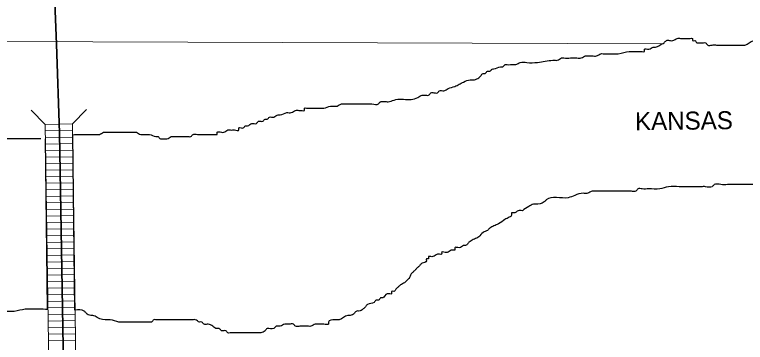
# Model space of a CAD drawing. Extents: x -10.92 to -6.99, y 1.69 to 5.62.
# Drawn here: x -9.236 to -8.392, y 3.851 to 4.229 of the extents above; entities that cross this region are included whole.
import ezdxf
from ezdxf.enums import TextEntityAlignment as Align

# ---------------------------------------------------------------- set-up
doc = ezdxf.new("R2010")
doc.units = 0
doc.header["$LTSCALE"] = 0.0075
doc.linetypes.add('DOT_DASHED', pattern=[7.7, 5, -1.2, 0.3, -1.2])
for name, color, linetype, lineweight in [('14', 7, 'Continuous', 35), ('15', 7, 'Continuous', 13), ('2', 7, 'DOT_DASHED', 35), ('21', 7, 'Continuous', 13), ('25', 7, 'Continuous', 25)]:
    doc.layers.add(name, color=color, linetype=linetype, lineweight=lineweight)
doc.layers.add('29', color=7, linetype='Continuous')

msp = doc.modelspace()

# ---------------------------------------------------------------- linework, layer by layer
at = {"layer": '14'}
msp.add_lwpolyline([(-9.192424, 5.550379), (-9.192614, 5.199621), (-9.197917, 4.45625), (-9.187689, 4.194886), (-9.18428, 4.092424), (-9.179167, 3.800379), (-9.183523, 3.590341), (-9.18428, 3.479356), (-9.18428, 3.209659), (-9.189394, 2.657955), (-9.189394, 2.214015), (-9.191098, 2.070644), (-9.192803, 1.913447), (-9.191856, 1.804356)], dxfattribs=at)
at = {"layer": '15'}
msp.add_line((-9.738447, 4.199811), (-8.488447, 4.195265), dxfattribs=at)
at = {"layer": '2'}
msp.add_lwpolyline([(-10.827841, 4.980114), (-10.760795, 4.977462), (-10.623864, 4.957765), (-10.556061, 4.924811), (-10.514773, 4.888258), (-10.477652, 4.818182), (-10.421591, 4.720455), (-10.333712, 4.639015), (-10.239962, 4.544697), (-10.167235, 4.474621), (-10.140341, 4.442235), (-10.063258, 4.350947), (-9.992235, 4.28447), (-9.919697, 4.211174), (-9.857008, 4.149811), (-9.814015, 4.099053), (-9.776136, 4.066477), (-9.722159, 4.042614), (-9.670265, 4.019886), (-9.590909, 4.005303), (-9.199053, 3.997159)], dxfattribs=at)
at = {"layer": '21', "lineweight": 35}
for p, q in [((-9.200568, 4.102273), (-9.217045, 4.11875)), ((-9.15303, 4.119318), (-9.169129, 4.102841))]:
    msp.add_line(p, q, dxfattribs=at)
at = {"layer": '21'}
for p, q in [((-9.200568, 4.102273), (-9.169129, 4.102841)), ((-9.200379, 4.094697), (-9.168939, 4.095265)), ((-9.200379, 4.087121), (-9.168939, 4.087689)), ((-9.200189, 4.079545), (-9.16875, 4.080114)), ((-9.200189, 4.07197), (-9.16875, 4.072538)), ((-9.2, 4.064394), (-9.168561, 4.064962)), ((-9.2, 4.057008), (-9.168561, 4.057576)), ((-9.199811, 4.049432), (-9.168371, 4.05)), ((-9.199621, 4.041856), (-9.168371, 4.042424)), ((-9.199621, 4.03428), (-9.168182, 4.034848)), ((-9.199432, 4.026705), (-9.168182, 4.027273)), ((-9.199432, 4.019129), (-9.167992, 4.019697)), ((-9.199242, 4.011553), (-9.167803, 4.012121)), ((-9.199242, 4.003977), (-9.167803, 4.004545)), ((-9.199053, 3.996402), (-9.167614, 3.99697)), ((-9.198864, 3.988826), (-9.167614, 3.989394)), ((-9.198864, 3.98125), (-9.167424, 3.981818)), ((-9.198674, 3.973674), (-9.167424, 3.974242)), ((-9.198674, 3.966098), (-9.167235, 3.966667)), ((-9.198485, 3.958523), (-9.167235, 3.959091)), ((-9.198485, 3.950947), (-9.167045, 3.951515)), ((-9.198295, 3.943371), (-9.166856, 3.943939)), ((-9.198106, 3.935795), (-9.166856, 3.936364)), ((-9.198106, 3.92822), (-9.166667, 3.928788)), ((-9.197917, 3.920644), (-9.166667, 3.921212)), ((-9.197917, 3.913068), (-9.166477, 3.913636)), ((-9.197727, 3.905492), (-9.166477, 3.906061)), ((-9.197538, 3.897917), (-9.166288, 3.898485)), ((-9.197538, 3.890341), (-9.166288, 3.890909)), ((-9.197348, 3.882765), (-9.166098, 3.883333)), ((-9.197348, 3.875189), (-9.165909, 3.875758)), ((-9.197159, 3.867614), (-9.165909, 3.868182)), ((-9.197159, 3.860038), (-9.16572, 3.860606)), ((-9.19697, 3.852462), (-9.16572, 3.85303))]:
    msp.add_line(p, q, dxfattribs=at)
msp.add_lwpolyline([(-9.196212, 3.799432), (-9.200568, 4.102273), (-9.169129, 4.102841), (-9.164962, 3.8)], close=True, dxfattribs=at)
at = {"layer": '25'}
for p, q in [((-9.197917, 3.889394), (-9.200379, 4.085795)), ((-9.166288, 3.887689), (-9.16875, 4.090152))]:
    msp.add_line(p, q, dxfattribs=at)
for points in [[(-8.684848, 4.166288), (-8.682386, 4.166288), (-8.674811, 4.16875), (-8.672348, 4.16875), (-8.669697, 4.171402), (-8.667235, 4.171402), (-8.659659, 4.171402), (-8.657197, 4.171402), (-8.652083, 4.173864), (-8.644508, 4.173864), (-8.632008, 4.173864), (-8.614394, 4.176326), (-8.611742, 4.176326), (-8.60928, 4.176326), (-8.604356, 4.178977), (-8.601705, 4.178977), (-8.594129, 4.178977), (-8.586553, 4.178977), (-8.581629, 4.178977), (-8.576515, 4.181439), (-8.574053, 4.181439), (-8.568939, 4.181439), (-8.564015, 4.181439), (-8.558902, 4.183902), (-8.556439, 4.183902), (-8.551326, 4.183902), (-8.538826, 4.183902), (-8.526136, 4.186364), (-8.521212, 4.186364), (-8.516098, 4.186364), (-8.513636, 4.186364), (-8.511174, 4.186364), (-8.508523, 4.186364), (-8.508523, 4.189015), (-8.503598, 4.189015), (-8.498485, 4.191477), (-8.496023, 4.191477), (-8.490909, 4.193939), (-8.485985, 4.196591), (-8.483333, 4.199053), (-8.478409, 4.199053), (-8.475758, 4.199053), (-8.470833, 4.201515), (-8.46572, 4.201515), (-8.463258, 4.201515), (-8.460795, 4.201515), (-8.458144, 4.201515), (-8.455682, 4.201515), (-8.45322, 4.201515), (-8.45322, 4.199053), (-8.450568, 4.199053), (-8.448106, 4.196591), (-8.445644, 4.196591), (-8.44053, 4.196591), (-8.438068, 4.196591), (-8.435606, 4.193939), (-8.430492, 4.193939), (-8.425379, 4.193939), (-8.420455, 4.193939), (-8.412879, 4.193939), (-8.410417, 4.193939), (-8.405303, 4.193939), (-8.402841, 4.193939), (-8.400379, 4.193939), (-8.397727, 4.193939), (-8.395265, 4.193939), (-8.392803, 4.193939), (-8.387689, 4.196591), (-8.377652, 4.199053), (-8.372538, 4.199053), (-8.370076, 4.201515), (-8.364962, 4.201515), (-8.3625, 4.204167), (-8.360038, 4.204167), (-8.357386, 4.206629), (-8.354924, 4.206629), (-8.352462, 4.209091), (-8.347348, 4.209091), (-8.342424, 4.211553), (-8.339773, 4.211553), (-8.337311, 4.214205), (-8.334848, 4.214205), (-8.332386, 4.214205), (-8.329735, 4.214205), (-8.327273, 4.214205), (-8.324811, 4.214205), (-8.322159, 4.214205), (-8.319697, 4.214205), (-8.317235, 4.214205), (-8.314583, 4.214205), (-8.309659, 4.214205)], [(-9.052462, 4.088258), (-9.05, 4.088258), (-9.047538, 4.088258), (-9.039962, 4.088258), (-9.034848, 4.088258), (-9.032386, 4.088258), (-9.029924, 4.09072), (-9.024811, 4.09072), (-9.022348, 4.09072), (-9.017235, 4.09072), (-9.014773, 4.09072), (-9.012311, 4.09072), (-9.009659, 4.09072), (-9.007197, 4.09072), (-9.004735, 4.09072), (-9.002083, 4.09072), (-9.002083, 4.093182), (-8.997159, 4.093182), (-8.994508, 4.093182), (-8.989583, 4.095833), (-8.987121, 4.095833), (-8.98447, 4.095833), (-8.982008, 4.095833), (-8.976894, 4.095833), (-8.976894, 4.098295), (-8.974432, 4.098295), (-8.97197, 4.098295), (-8.969318, 4.100758), (-8.966856, 4.100758), (-8.961932, 4.103409), (-8.956818, 4.103409), (-8.954356, 4.105871), (-8.951705, 4.105871), (-8.949242, 4.105871), (-8.94678, 4.108333), (-8.944318, 4.108333), (-8.941667, 4.110795), (-8.939205, 4.110795), (-8.936742, 4.110795), (-8.931629, 4.113447), (-8.929167, 4.113447), (-8.921591, 4.115909), (-8.916477, 4.115909), (-8.911553, 4.118371), (-8.906439, 4.118371), (-8.903977, 4.118371), (-8.901326, 4.118371), (-8.901326, 4.121023), (-8.898864, 4.121023), (-8.893939, 4.121023), (-8.888826, 4.121023), (-8.883712, 4.121023), (-8.878788, 4.121023), (-8.871212, 4.123485), (-8.863636, 4.123485), (-8.858523, 4.125947), (-8.853598, 4.125947), (-8.848485, 4.125947), (-8.846023, 4.125947), (-8.838447, 4.125947), (-8.830871, 4.125947), (-8.823295, 4.125947), (-8.81572, 4.125947), (-8.813258, 4.128598), (-8.810795, 4.128598), (-8.808333, 4.128598), (-8.80322, 4.128598), (-8.795644, 4.131061), (-8.77803, 4.131061), (-8.770455, 4.133523), (-8.765341, 4.135985), (-8.760417, 4.135985), (-8.757955, 4.135985), (-8.755303, 4.138636), (-8.750379, 4.138636), (-8.747727, 4.138636), (-8.745265, 4.141098), (-8.740341, 4.141098), (-8.735227, 4.143561), (-8.727652, 4.146212), (-8.722538, 4.148674), (-8.717614, 4.151136), (-8.710038, 4.153788), (-8.704924, 4.153788), (-8.7, 4.15625), (-8.697348, 4.158712), (-8.694886, 4.161174), (-8.692424, 4.161174), (-8.689962, 4.163826), (-8.687311, 4.163826), (-8.684848, 4.166288)], [(-9.16875, 4.090341), (-9.160606, 4.09072), (-9.158333, 4.09072), (-9.155682, 4.09072), (-9.15322, 4.09072), (-9.145644, 4.09072), (-9.143182, 4.09072), (-9.138068, 4.09072), (-9.133144, 4.093182), (-9.12803, 4.093182), (-9.125568, 4.093182), (-9.120455, 4.093182), (-9.117992, 4.093182), (-9.112879, 4.093182), (-9.107955, 4.093182), (-9.102841, 4.093182), (-9.100379, 4.093182), (-9.095265, 4.093182), (-9.090341, 4.09072), (-9.087689, 4.09072), (-9.085227, 4.09072), (-9.082765, 4.09072), (-9.080303, 4.09072), (-9.072727, 4.088258), (-9.070076, 4.088258), (-9.067614, 4.085606), (-9.065152, 4.085606), (-9.060038, 4.085606), (-9.055114, 4.088258), (-9.052462, 4.088258)], [(-9.205871, 4.085606), (-9.208712, 4.085606), (-9.216098, 4.085606), (-9.21875, 4.085606), (-9.221212, 4.085606), (-9.223674, 4.085606), (-9.228788, 4.085606), (-9.233902, 4.085606), (-9.236364, 4.085606), (-9.238826, 4.085606), (-9.243939, 4.085606), (-9.246402, 4.085606), (-9.248864, 4.085606), (-9.251515, 4.085606), (-9.253977, 4.085606), (-9.256439, 4.085606), (-9.261553, 4.085606), (-9.264015, 4.085606), (-9.266477, 4.085606), (-9.269129, 4.085606), (-9.271591, 4.085606), (-9.274053, 4.083144), (-9.279167, 4.083144), (-9.281629, 4.083144), (-9.286742, 4.083144), (-9.289205, 4.083144), (-9.291667, 4.083144), (-9.294318, 4.083144), (-9.29678, 4.083144), (-9.301894, 4.083144), (-9.306818, 4.083144), (-9.30928, 4.083144), (-9.311932, 4.083144), (-9.314394, 4.083144), (-9.316856, 4.083144), (-9.319508, 4.083144), (-9.32197, 4.083144), (-9.324432, 4.083144), (-9.327083, 4.080682), (-9.329545, 4.080682), (-9.332008, 4.080682), (-9.33447, 4.080682), (-9.337121, 4.080682), (-9.339583, 4.080682), (-9.342045, 4.07822), (-9.344697, 4.07822), (-9.347159, 4.07822), (-9.349621, 4.07822), (-9.354735, 4.07822), (-9.404356, 4.07197)], [(-8.108144, 3.947159), (-8.110606, 3.949621), (-8.113258, 3.952273), (-8.113258, 3.954735), (-8.11572, 3.957197), (-8.118182, 3.959848), (-8.120833, 3.959848), (-8.123295, 3.962311), (-8.128409, 3.967235), (-8.130871, 3.969886), (-8.135795, 3.972348), (-8.138447, 3.972348), (-8.140909, 3.974811), (-8.143371, 3.974811), (-8.146023, 3.977462), (-8.150947, 3.977462), (-8.153409, 3.979924), (-8.158523, 3.982386), (-8.163636, 3.985038), (-8.168561, 3.9875), (-8.176136, 3.989962), (-8.178598, 3.989962), (-8.178598, 3.992424), (-8.183712, 3.992424), (-8.186174, 3.995076), (-8.191288, 3.997538), (-8.196402, 3.997538), (-8.198864, 3.997538), (-8.201326, 4), (-8.206439, 4), (-8.211364, 4.002652), (-8.216477, 4.005114), (-8.228977, 4.007576), (-8.231629, 4.010038), (-8.234091, 4.010038), (-8.236553, 4.012689), (-8.241667, 4.012689), (-8.241667, 4.015152), (-8.246591, 4.015152), (-8.254167, 4.017614), (-8.266856, 4.020265), (-8.286932, 4.022727), (-8.292045, 4.025189), (-8.29697, 4.025189), (-8.302083, 4.027841), (-8.307197, 4.027841), (-8.312121, 4.030303), (-8.314583, 4.030303), (-8.319697, 4.030303), (-8.334848, 4.030303), (-8.344886, 4.032765), (-8.35, 4.032765), (-8.357386, 4.032765), (-8.3625, 4.032765), (-8.380114, 4.032765), (-8.385227, 4.032765), (-8.390152, 4.032765), (-8.400379, 4.032765), (-8.405303, 4.032765), (-8.412879, 4.032765), (-8.420455, 4.032765), (-8.42803, 4.032765), (-8.430492, 4.030303), (-8.438068, 4.030303), (-8.443182, 4.030303), (-8.458144, 4.030303), (-8.463258, 4.030303), (-8.468371, 4.030303), (-8.480871, 4.030303), (-8.490909, 4.027841), (-8.503598, 4.027841), (-8.511174, 4.027841), (-8.516098, 4.027841), (-8.518561, 4.025189), (-8.523674, 4.025189), (-8.528788, 4.025189), (-8.548864, 4.025189), (-8.553977, 4.025189), (-8.558902, 4.025189), (-8.566477, 4.025189), (-8.568939, 4.025189), (-8.574053, 4.022727), (-8.579167, 4.022727), (-8.589205, 4.020265), (-8.59678, 4.017614), (-8.62197, 4.015152), (-8.624432, 4.012689), (-8.63447, 4.010038), (-8.636932, 4.010038), (-8.642045, 4.007576), (-8.649621, 4.002652)], [(-8.649621, 4.002652), (-8.654545, 4.002652), (-8.659659, 4), (-8.662121, 4), (-8.662121, 3.997538), (-8.664773, 3.995076), (-8.669697, 3.992424), (-8.677273, 3.9875), (-8.682386, 3.985038), (-8.687311, 3.982386), (-8.689962, 3.979924), (-8.694886, 3.977462), (-8.7, 3.972348), (-8.704924, 3.969886), (-8.710038, 3.967235), (-8.7125, 3.964773), (-8.715152, 3.962311), (-8.717614, 3.962311), (-8.722538, 3.959848), (-8.727652, 3.959848), (-8.727652, 3.957197), (-8.730114, 3.957197), (-8.735227, 3.954735), (-8.740341, 3.954735), (-8.742803, 3.954735), (-8.742803, 3.952273), (-8.745265, 3.952273), (-8.747727, 3.952273), (-8.752841, 3.949621), (-8.755303, 3.949621), (-8.757955, 3.949621), (-8.757955, 3.947159), (-8.760417, 3.947159), (-8.760417, 3.944697), (-8.765341, 3.942045), (-8.767992, 3.939583), (-8.770455, 3.937121), (-8.772917, 3.934659), (-8.775568, 3.932008), (-8.77803, 3.929545), (-8.780492, 3.924432), (-8.783144, 3.92197), (-8.785606, 3.919508), (-8.79053, 3.916856), (-8.793182, 3.914394), (-8.795644, 3.911932), (-8.798106, 3.90947), (-8.800758, 3.90947), (-8.800758, 3.906818), (-8.805682, 3.906818), (-8.810795, 3.901894), (-8.813258, 3.901894), (-8.81572, 3.899242), (-8.818371, 3.899242), (-8.820833, 3.89678), (-8.828409, 3.894318), (-8.830871, 3.891667), (-8.833333, 3.889205), (-8.838447, 3.886742), (-8.840909, 3.886742), (-8.843561, 3.88428), (-8.848485, 3.881629), (-8.851136, 3.881629), (-8.861174, 3.876705), (-8.863636, 3.876705), (-8.866098, 3.876705), (-8.873674, 3.874053), (-8.873674, 3.871591), (-8.878788, 3.871591), (-8.883712, 3.871591), (-8.888826, 3.871591), (-8.893939, 3.869129), (-8.896402, 3.869129), (-8.901326, 3.869129), (-8.903977, 3.869129), (-8.906439, 3.869129), (-8.911553, 3.869129), (-8.914015, 3.871591), (-8.919129, 3.871591), (-8.921591, 3.871591), (-8.924053, 3.871591), (-8.929167, 3.869129), (-8.934091, 3.869129), (-8.936742, 3.866477), (-8.944318, 3.866477), (-8.94678, 3.864015), (-8.951705, 3.861553), (-8.954356, 3.861553), (-8.956818, 3.861553), (-8.95928, 3.861553), (-8.961932, 3.861553)], [(-9.451705, 3.894129), (-9.291667, 3.88428), (-9.286742, 3.881629), (-9.279167, 3.88428), (-9.274053, 3.88428), (-9.269129, 3.88428), (-9.259091, 3.886742), (-9.253977, 3.886742), (-9.248864, 3.886742), (-9.246402, 3.886742), (-9.241288, 3.886742), (-9.236364, 3.886742), (-9.223674, 3.889205), (-9.21875, 3.889205), (-9.211174, 3.889205), (-9.208712, 3.889205), (-9.197538, 3.889015)], [(-8.961932, 3.861553), (-8.964394, 3.861553), (-8.969318, 3.861553), (-8.97197, 3.861553), (-8.974432, 3.861553), (-8.979545, 3.861553), (-8.98447, 3.861553), (-8.987121, 3.861553), (-8.989583, 3.861553), (-8.992045, 3.864015), (-8.994508, 3.864015), (-8.997159, 3.864015), (-8.999621, 3.866477), (-9.002083, 3.866477), (-9.007197, 3.869129), (-9.012311, 3.871591), (-9.017235, 3.871591), (-9.019697, 3.874053), (-9.022348, 3.874053), (-9.027273, 3.876705), (-9.029924, 3.876705), (-9.032386, 3.876705), (-9.034848, 3.876705), (-9.037311, 3.876705), (-9.039962, 3.876705), (-9.042424, 3.876705), (-9.047538, 3.876705), (-9.05, 3.876705), (-9.057576, 3.876705), (-9.0625, 3.876705), (-9.067614, 3.876705), (-9.072727, 3.876705), (-9.075189, 3.876705), (-9.077652, 3.874053), (-9.080303, 3.874053), (-9.082765, 3.874053), (-9.085227, 3.874053), (-9.087689, 3.874053), (-9.090341, 3.874053), (-9.092803, 3.874053), (-9.100379, 3.874053), (-9.105303, 3.874053), (-9.110417, 3.874053), (-9.11553, 3.874053), (-9.125568, 3.876705), (-9.12803, 3.876705), (-9.14072, 3.879167), (-9.145644, 3.881629), (-9.148106, 3.881629), (-9.15322, 3.88428), (-9.155682, 3.886742), (-9.166288, 3.887879)]]:
    msp.add_spline(points, degree=3, dxfattribs=at)

# ---------------------------------------------------------------- texts
at = {"layer": '29'}
msp.add_text('KANSAS', height=0.02083, rotation=0.676, dxfattribs=at).set_placement((-8.462907, 4.096129), align=Align.CENTER)

doc.saveas('drawing.dxf')
